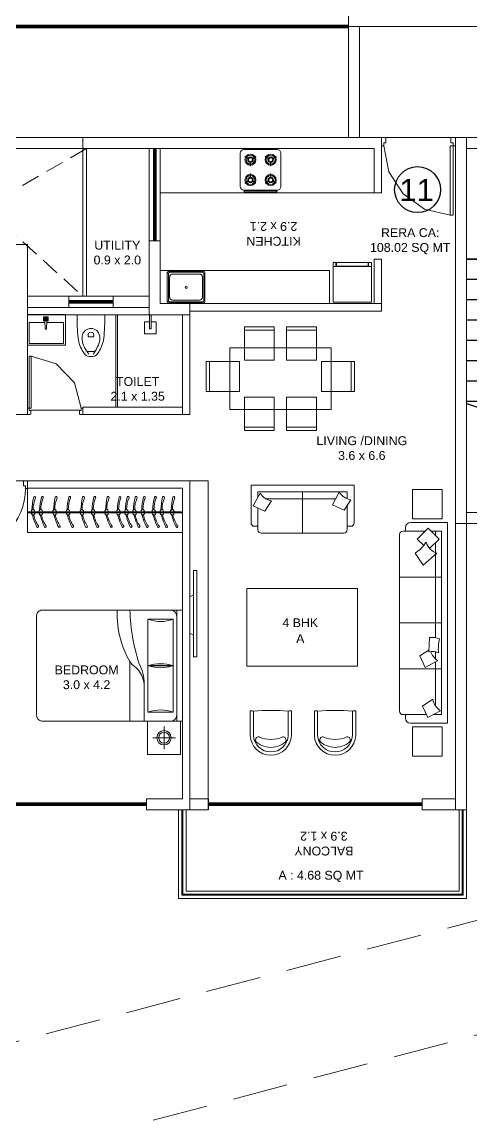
# Model space of a CAD drawing. Header units: inches. Extents: x 27644242 to 29005101, y -955243 to 216979.
# Drawn here: x 28714567 to 28720656, y -839576 to -824741 of the extents above; entities that cross this region are included whole.
import ezdxf

# ---------------------------------------------------------------- set-up
doc = ezdxf.new("R2010")
doc.units = ezdxf.units.IN
doc.header["$MEASUREMENT"] = 0
doc.set_wipeout_variables(frame=1)
for name, pattern in [('01-Xref Col Podium Lvl-1$0$HIDDEN', [0.375, 0.25, -0.125]), ('DASHED2', [0.375, 0.25, -0.125]), ('HIDDEN', [0.375, 0.25, -0.125])]:
    doc.linetypes.add(name, pattern=pattern)
for name, color, linetype, lineweight in [('AHC-A-DUCT', 14, 'HIDDEN', 5), ('DOOR', 4, 'Continuous', 0), ('DOORS', 1, 'Continuous', 9), ('ELEVATION', 40, 'Continuous', 13), ('FURN', 250, 'Continuous', 0), ('RVA Site Boundary', 17, 'Continuous', 15), ('WALL', 7, 'Continuous', 20), ('WINDOW', 162, 'Continuous', 13)]:
    doc.layers.add(name, color=color, linetype=linetype, lineweight=lineweight)
for name, color, linetype in [('KPA Elevation Line 3', 252, 'Continuous'), ('KPA General Plan Line', 1, 'Continuous'), ('KPA Glass', 152, 'Continuous'), ('KPA Stair Line', 253, 'Continuous'), ('KPA Text', 7, 'Continuous'), ('text', 7, 'Continuous')]:
    doc.layers.add(name, color=color, linetype=linetype)
doc.styles.add('AMITS', font='arial.ttf')
doc.styles.get("Standard").update_dxf_attribs({"font": 'swiss.ttf'})

# ---------------------------------------------------------------- blocks, each defined once
blk = doc.blocks.new('A$C69BC79EC')
for p, q in [((980, 3480), (230, 3230)), ((980, 1280), (980, 3480)), ((1730, 3230), (980, 3480)), ((2755, 3480), (2005, 3230)), ((2755, 1280), (2755, 3480)), ((3505, 3230), (2755, 3480))]:
    blk.add_line(p, q)
at = {"layer": 'KPA Elevation Line 3'}
for p, q in [((1730, 1280), (1730, 3480)), ((2005, 3480), (2005, 1280)), ((1730, 3205), (2005, 3205)), ((1730, 1280), (2005, 1280))]:
    blk.add_line(p, q, dxfattribs=at)
at = {"layer": 'KPA General Plan Line'}
blk.add_line((1730, -370), (230, -370), dxfattribs=at)
at = {"layer": 'KPA Glass', "ltscale": 500}
for p, q in [((2855, 4855), (755, 4855)), ((2855, 4780), (755, 4780)), ((2855, 4705), (755, 4705))]:
    blk.add_line(p, q, dxfattribs=at)
at = {"layer": 'KPA Stair Line', "ltscale": 500}
for p, q in [((1730, 3205), (1730, 4705)), ((2005, 3205), (2005, 4705)), ((1730, 1280), (1730, -220)), ((2005, 1280), (2005, -220))]:
    blk.add_line(p, q, dxfattribs=at)
at = {"layer": 'KPA Stair Line'}
for p, q in [((230, 3205), (1730, 3205)), ((2005, 3205), (3505, 3205)), ((230, 2930), (1730, 2930)), ((2005, 2930), (3505, 2930)), ((230, 2655), (1730, 2655)), ((2005, 2655), (3505, 2655)), ((230, 2380), (1730, 2380)), ((2005, 2380), (3505, 2380)), ((230, 2105), (1730, 2105)), ((2005, 2105), (3505, 2105)), ((230, 1830), (1730, 1830)), ((2005, 1830), (3505, 1830)), ((230, 1555), (1730, 1555)), ((2005, 1555), (3505, 1555)), ((230, 1280), (1730, 1280)), ((3505, 1280), (2005, 1280)), ((2005, 1280), (3505, 1280))]:
    blk.add_line(p, q, dxfattribs=at)
at = {"layer": 'WALL', "ltscale": 500}
for p, q in [((755, 4855), (80, 4855)), ((80, -370), (80, 4855)), ((755, 4705), (755, 4855)), ((2855, 4705), (2855, 4855)), ((3655, 4855), (2855, 4855)), ((3655, 4855), (3655, -370)), ((755, 4705), (230, 4705)), ((230, -370), (230, 4705)), ((3505, 4705), (2855, 4705)), ((3505, 4705), (3505, -220)), ((1730, -220), (3505, -220)), ((1730, -220), (1730, -370)), ((80, -370), (230, -370)), ((1730, -370), (3655, -370))]:
    blk.add_line(p, q, dxfattribs=at)
at = {"layer": 'KPA Text', "extrusion": (-0.021168, 5.594e-15, 0.999776)}
for s, p in [('DN', (-1023, 877, -18)), ('UP', (-1035, 2659, -55))]:
    blk.add_text(s, height=150, rotation=90, dxfattribs=at).set_placement(p)
blk = doc.blocks.new('A$C6E20521E-flat-1-flatten-1')
at = {"layer": 'DOORS', "color": 251}
for p, q in [((-63, 103), (-63, 949)), ((-63, 949), (-27, 949)), ((-27, 103), (-27, 949)), ((-900, 0), (-900, 103)), ((-873, 103), (-900, 103)), ((0, 0), (-900, 0)), ((-873, 67), (-873, 103)), ((-846, 67), (-873, 67)), ((-846, 13), (-846, 67)), ((-27, 103), (-63, 103)), ((-54, 13), (-54, 67)), ((-54, 67), (-27, 67)), ((-27, 103), (0, 103)), ((-27, 67), (-27, 103)), ((0, 0), (0, 103)), ((-859, 0), (-900, 0)), ((-40, 0), (0, 0))]:
    blk.add_line(p, q, dxfattribs=at)
at = {"layer": 'DOORS', "color": 251, "extrusion": (0, 0, -1)}
for centre, major_axis, start_param, end_param in [((-27, 103), (-729, -429), 0.531535, 2.059765), ((-859, 13), (-11.7, -6.7), 3.665191, 5.235988), ((-40, 13), (-11.7, -6.7), 5.235988, 6.806784)]:
    blk.add_ellipse(centre, major_axis=major_axis, ratio=1, start_param=start_param, end_param=end_param, dxfattribs=at)
blk = doc.blocks.new('KITCHEN')
at = {"layer": 'FURN'}
for p, q in [((-135610, 231799, 0), (-135610, 232190, 0)), ((-135596, 231813, 0), (-135596, 232176, 0)), ((-135120, 232209, 0), (-135591, 232209, 0)), ((-135134, 232195, 0), (-135577, 232195, 0)), ((-135115, 231813, 0), (-135115, 232176, 0)), ((-135100, 231799, 0), (-135100, 232190, 0)), ((-135578, 231857, 0), (-135578, 232132, 0)), ((-135172, 232171, 0), (-135539, 232171, 0)), ((-135133, 232132, 0), (-135133, 231857, 0)), ((-135120, 231779, 0), (-135591, 231779, 0)), ((-135134, 231794, 0), (-135577, 231794, 0)), ((-135172, 231818, 0), (-135539, 231818, 0))]:
    blk.add_line(p, q, dxfattribs=at)
blk.add_circle((-135356, 231997, 0), 14.6, dxfattribs=at)
for centre, radius, start, end in [((-135591, 232190, 0), 19.4, 89.9999, 179.9999), ((-135577, 232176, 0), 19.4, 89.9999, 179.9999), ((-135134, 232176, 0), 19.4, 359.9999, 89.9999), ((-135120, 232190, 0), 19.4, 359.9999, 89.9999), ((-135539, 232132, 0), 38.9, 89.9999, 179.9999), ((-135172, 232132, 0), 38.9, 359.9999, 89.9999), ((-135591, 231799, 0), 19.4, 180.0001, 270.0001), ((-135577, 231813, 0), 19.4, 180.0001, 270.0001), ((-135539, 231857, 0), 38.9, 179.9999, 269.9999), ((-135172, 231857, 0), 38.9, 269.9999, 359.9999), ((-135134, 231813, 0), 19.4, 270.0001, 0.0001), ((-135120, 231799, 0), 19.4, 270.0001, 0.0001)]:
    blk.add_arc(centre, radius, start, end, dxfattribs=at)
blk = doc.blocks.new('A$C700F438C')
at = {"layer": 'FURN', "color": 8, "extrusion": (-6.65399e-08, 5.27913e-08, 1)}
for p, q in [((0.073, 1.5, 0), (1.83, 1.5, 0)), ((1.98, 1.5, 0), (1.53, 1.5, 0)), ((1.98, 1.5, 0), (1.53, 1.5, 0)), ((1.98, 1.5, 0), (1.53, 1.5, 0)), ((1.904, 1.5, 0), (1.904, 0, 0)), ((0, 0.091, 0), (0, 1.409, 0)), ((1.855, 1.378, 0), (1.512, 1.378, 0)), ((1.512, 1.378, 0), (1.512, 0.747, 0)), ((1.855, 0.747, 0), (1.855, 1.378, 0)), ((1.267, 0.799, 0), (1.267, 0, 0)), ((1.512, 0.122, 0), (1.512, 0.754, 0)), ((1.512, 0.754, 0), (1.855, 0.754, 0)), ((1.512, 0.747, 0), (1.855, 0.747, 0)), ((1.855, 0.754, 0), (1.855, 0.122, 0)), ((1.463, 0.503, 0), (1.463, 0, 0)), ((1.83, 0, 0), (0.074, 0, 0)), ((1.855, 0.122, 0), (1.512, 0.122, 0)), ((1.904, 0, 0), (1.98, 0, 0))]:
    blk.add_line(p, q, dxfattribs=at)
at = {"layer": 'FURN', "linetype": 'Continuous', "lineweight": 0, "extrusion": (-6.65399e-08, 5.27913e-08, 1)}
blk.add_line((1.83, 0, 0), (1.917, 0, 0), dxfattribs=at)
at = {"layer": 'FURN', "color": 8, "extrusion": (6.65399e-08, -5.27913e-08, -1)}
for centre, major_axis, ratio, start_param, end_param in [((0.073, 1.409, 0), (0, -0.0914, 0), 0.803207, 1.570796, 3.141593), ((1.959, 1.454, 0), (0, -1.077, 0), 0.803207, 0.880587, 1.613256), ((3.067, 1.603, 0), (0, -2.243, 0), 0.803207, 1.197175, 1.525138), ((1.83, 1.409, 0), (0, -0.0914, 0), 0.803207, 3.141593, 4.712389), ((1.683, 2.11, 0), (0, -0.762, 0), 0.803207, -0.283794, 0.283794), ((0.669, 0.085, 0), (-0.705, -0.615, 0), 0.604617, 2.952061, 3.536756), ((-0.032, 0.19, 0), (-1.467, -0.494, 0), 0.581007, 3.019706, 3.343381), ((1.684, 0.015, 0), (0, -0.762, 0), 0.803207, 2.857799, 3.425387), ((0.074, 0.091, 0), (0, -0.0914, 0), 0.803207, 0, 1.570796), ((1.83, 0.092, 0), (0, -0.0914, 0), 0.803207, -1.570796, 0)]:
    blk.add_ellipse(centre, major_axis=major_axis, ratio=ratio, start_param=start_param, end_param=end_param, dxfattribs=at)
at = {"layer": 'FURN', "color": 8, "extrusion": (-6.65399e-08, 5.27913e-08, 1)}
for centre, start_param, end_param in [((1.683, 1.485, 0), -0.283794, 0.283794), ((1.684, -0.61, 0), 2.857799, 3.425387)]:
    blk.add_ellipse(centre, major_axis=(0, -0.762, 0), ratio=0.803207, start_param=start_param, end_param=end_param, dxfattribs=at)
blk = doc.blocks.new('BEDROOM')
at = {"layer": 'FURN', "linetype": 'Continuous', "extrusion": (-5.00305e-08, -8.66553e-08, 1)}
for p, q in [((1066, 501, 0), (1066, 193, 0)), ((912, 347, 0), (1220, 347, 0))]:
    blk.add_line(p, q, dxfattribs=at)
at = {"layer": 'FURN', "ltscale": 500}
blk.add_line((1315, 122, 0), (1315, -1378, 0), dxfattribs=at)
at = {"layer": 'FURN', "ltscale": 0.05, "extrusion": (-5.00305e-08, -8.66553e-08, 1), "elevation": 0}
blk.add_lwpolyline([(1291, 122), (841, 122), (841, 572), (1291, 572)], close=True, dxfattribs=at)
at = {"layer": 'FURN', "linetype": 'Continuous', "extrusion": (-5.00305e-08, -8.66553e-08, 1)}
for radius in [97, 72.8]:
    blk.add_circle((1066, 347, 0), radius, dxfattribs=at)
at = {"layer": 'FURN', "extrusion": (-3.01072e-07, 1.30707e-07, 1), "xscale": -1000.000000000015, "yscale": 1000.000000000015, "zscale": 1000.000000000007, "rotation": 180.0236273616612}
blk.add_blockref('A$C700F438C', (-665, 121, 0), dxfattribs=at)
blk = doc.blocks.new('DNDNDNNDDN')
at = {"layer": 'FURN', "extrusion": (9.36485e-09, 6.40542e-09, 1)}
blk.add_line((172, 833, 0), (173, 233, 0), dxfattribs=at)
at = {"layer": 'FURN'}
for p, q in [((2273, 833, 0), (172, 833, 0)), ((2272, 833, 0), (2273, 233, 0)), ((2273, 564, 0), (173, 564, 0)), ((2273, 552, 0), (174, 552, 0)), ((2273, 233, 0), (173, 233, 0))]:
    blk.add_line(p, q, dxfattribs=at)
at = {"layer": 'FURN', "extrusion": (9.36485e-09, 6.40542e-09, 1)}
for points in [[(244, 520, 0.144333), (253, 521, 0.107177), (262, 529, 0.077818), (269, 540, 0.065016), (272, 555, 0.065016), (272, 570, 0.077818), (268, 583, 0.107177), (260, 592, 0.144333), (252, 595, 0.144333), (243, 594, 0.107177), (234, 586, 0.077818), (227, 575, 0.065016), (224, 560, 0.065016), (224, 545, 0.077818), (228, 533, 0.107177), (236, 523, 0.144333)], [(349, 520, 0.144333), (358, 521, 0.107177), (367, 529, 0.077818), (373, 540, 0.065016), (377, 555, 0.065016), (376, 570, 0.077818), (372, 583, 0.107177), (365, 592, 0.144333), (356, 595, 0.144333), (347, 594, 0.107177), (338, 586, 0.077818), (332, 575, 0.065016), (328, 560, 0.065016), (329, 545, 0.077818), (333, 533, 0.107177), (340, 523, 0.144333)], [(537, 520, 0.144333), (546, 522, 0.107177), (555, 529, 0.077818), (561, 540, 0.065016), (565, 555, 0.065016), (564, 570, 0.077818), (560, 583, 0.107177), (553, 592, 0.144333), (544, 596, 0.144333), (535, 594, 0.107177), (526, 586, 0.077818), (520, 575, 0.065016), (516, 560, 0.065016), (517, 545, 0.077818), (521, 533, 0.107177), (528, 523, 0.144333)], [(719, 520, 0.144333), (728, 522, 0.107177), (737, 529, 0.077818), (743, 540, 0.065016), (747, 555, 0.065016), (747, 571, 0.077818), (743, 583, 0.107177), (735, 592, 0.144333), (727, 596, 0.144333), (718, 594, 0.107177), (708, 586, 0.077818), (702, 575, 0.065016), (698, 560, 0.065016), (699, 545, 0.077818), (703, 533, 0.107177), (710, 523, 0.144333)], [(907, 520, 0.144333), (916, 522, 0.107177), (925, 529, 0.077818), (932, 540, 0.065016), (935, 555, 0.065016), (935, 571, 0.077818), (931, 583, 0.107177), (923, 592, 0.144333), (915, 596, 0.144333), (906, 594, 0.107177), (897, 586, 0.077818), (890, 575, 0.065016), (887, 560, 0.065016), (887, 545, 0.077818), (891, 533, 0.107177), (899, 523, 0.144333)], [(1059, 520, 0.144333), (1068, 522, 0.107177), (1078, 529, 0.077818), (1084, 541, 0.065016), (1087, 555, 0.065016), (1087, 571, 0.077818), (1083, 583, 0.107177), (1076, 592, 0.144333), (1067, 596, 0.144333), (1058, 594, 0.107177), (1049, 586, 0.077818), (1042, 575, 0.065016), (1039, 560, 0.065016), (1039, 545, 0.077818), (1043, 533, 0.107177), (1051, 524, 0.144333)], [(1242, 520, 0.144333), (1251, 522, 0.107177), (1260, 529, 0.077818), (1266, 541, 0.065016), (1270, 555, 0.065016), (1269, 571, 0.077818), (1265, 583, 0.107177), (1258, 592, 0.144333), (1249, 596, 0.144333), (1240, 594, 0.107177), (1231, 587, 0.077818), (1225, 575, 0.065016), (1221, 560, 0.065016), (1222, 545, 0.077818), (1226, 533, 0.107177), (1233, 524, 0.144333)], [(1401, 520, 0.144333), (1410, 522, 0.107177), (1419, 530, 0.077818), (1426, 541, 0.065016), (1429, 556, 0.065016), (1429, 571, 0.077818), (1425, 583, 0.107177), (1417, 592, 0.144333), (1409, 596, 0.144333), (1400, 594, 0.107177), (1390, 587, 0.077818), (1384, 575, 0.065016), (1381, 561, 0.065016), (1381, 545, 0.077818), (1385, 533, 0.107177), (1393, 524, 0.144333)], [(1512, 520, 0.144333), (1520, 522, 0.107177), (1530, 530, 0.077818), (1536, 541, 0.065016), (1540, 556, 0.065016), (1539, 571, 0.077818), (1535, 583, 0.107177), (1528, 592, 0.144333), (1519, 596, 0.144333), (1510, 594, 0.107177), (1501, 587, 0.077818), (1495, 575, 0.065016), (1491, 561, 0.065016), (1492, 545, 0.077818), (1496, 533, 0.107177), (1503, 524, 0.144333)], [(1620, 520, 0.144333), (1629, 522, 0.107177), (1639, 530, 0.077818), (1645, 541, 0.065016), (1648, 556, 0.065016), (1648, 571, 0.077818), (1644, 583, 0.107177), (1637, 593, 0.144333), (1628, 596, 0.144333), (1619, 594, 0.107177), (1610, 587, 0.077818), (1603, 576, 0.065016), (1600, 561, 0.065016), (1600, 545, 0.077818), (1604, 533, 0.107177), (1612, 524, 0.144333)], [(1731, 520, 0.144333), (1740, 522, 0.107177), (1749, 530, 0.077818), (1756, 541, 0.065016), (1759, 556, 0.065016), (1759, 571, 0.077818), (1755, 583, 0.107177), (1747, 593, 0.144333), (1739, 596, 0.144333), (1730, 594, 0.107177), (1720, 587, 0.077818), (1714, 576, 0.065016), (1711, 561, 0.065016), (1711, 545, 0.077818), (1715, 533, 0.107177), (1723, 524, 0.144333)], [(1881, 520, 0.144333), (1890, 522, 0.107177), (1899, 530, 0.077818), (1905, 541, 0.065016), (1909, 556, 0.065016), (1909, 571, 0.077818), (1905, 583, 0.107177), (1897, 593, 0.144333), (1889, 596, 0.144333), (1880, 594, 0.107177), (1870, 587, 0.077818), (1864, 576, 0.065016), (1860, 561, 0.065016), (1861, 545, 0.077818), (1865, 533, 0.107177), (1872, 524, 0.144333)], [(1991, 520, 0.144333), (2000, 522, 0.107177), (2010, 530, 0.077818), (2016, 541, 0.065016), (2020, 556, 0.065016), (2019, 571, 0.077818), (2015, 583, 0.107177), (2008, 593, 0.144333), (1999, 596, 0.144333), (1990, 594, 0.107177), (1981, 587, 0.077818), (1975, 576, 0.065016), (1971, 561, 0.065016), (1971, 545, 0.077818), (1975, 533, 0.107177), (1983, 524, 0.144333)], [(2132, 520, 0.144333), (2141, 522, 0.107177), (2151, 530, 0.077818), (2157, 541, 0.065016), (2160, 556, 0.065016), (2160, 571, 0.077818), (2156, 583, 0.107177), (2149, 593, 0.144333), (2140, 596, 0.144333), (2131, 594, 0.107177), (2122, 587, 0.077818), (2115, 576, 0.065016), (2112, 561, 0.065016), (2112, 545, 0.077818), (2116, 533, 0.107177), (2124, 524, 0.144333)]]:
    blk.add_lwpolyline(points, format="xyb", close=True, dxfattribs=at)
for points in [[(234, 525, 0.057952), (257, 354, 1.08017), (282, 363, -0.102886), (250, 520, -0.821198)], [(338, 525, 0.057952), (362, 354, 1.08017), (386, 363, -0.102886), (354, 520, -0.821198)], [(526, 525, 0.057952), (550, 354, 1.08017), (574, 363, -0.102886), (542, 520, -0.821198)], [(709, 525, 0.057952), (732, 354, 1.08017), (757, 363, -0.102886), (725, 520, -0.821198)], [(897, 525, 0.057952), (920, 355, 1.08017), (945, 363, -0.102886), (913, 521, -0.821198)], [(1049, 525, 0.057952), (1072, 355, 1.08017), (1097, 363, -0.102886), (1065, 521, -0.821198)], [(1231, 525, 0.057952), (1254, 355, 1.08017), (1279, 363, -0.102886), (1247, 521, -0.821198)], [(1391, 525, 0.057952), (1414, 355, 1.08017), (1439, 363, -0.102886), (1407, 521, -0.821198)], [(1501, 525, 0.057952), (1524, 355, 1.08017), (1549, 363, -0.102886), (1517, 521, -0.821198)], [(1610, 525, 0.057952), (1633, 355, 1.08017), (1658, 363, -0.102886), (1626, 521, -0.821198)], [(1721, 526, 0.057952), (1744, 355, 1.08017), (1769, 363, -0.102886), (1737, 521, -0.821198)], [(1871, 525, 0.057952), (1894, 355, 1.08017), (1919, 363, -0.102886), (1887, 521, -0.821198)], [(1981, 526, 0.057952), (2004, 355, 1.08017), (2029, 363, -0.102886), (1997, 521, -0.821198)], [(2122, 525, 0.057952), (2145, 355, 1.08017), (2170, 363, -0.102886), (2138, 521, -0.821198)]]:
    blk.add_lwpolyline(points, format="xyb", dxfattribs=at)
for centre, radius, start, end in [((967, 426, 0), 745, 153.8497, 167.1166), ((310, 749, 0), 13.2, 325.0212, 153.8495), ((1072, 426, 0), 745, 153.8497, 167.1166), ((415, 749, 0), 13.2, 325.0212, 153.8495), ((1260, 426, 0), 745, 153.8497, 167.1166), ((603, 749, 0), 13.2, 325.0212, 153.8495), ((1442, 426, 0), 745, 153.8497, 167.1166), ((785, 749, 0), 13.2, 325.0212, 153.8495), ((1630, 427, 0), 745, 153.8497, 167.1166), ((973, 749, 0), 13.2, 325.0212, 153.8495), ((1783, 427, 0), 745, 153.8497, 167.1166), ((1125, 749, 0), 13.2, 325.0212, 153.8495), ((1965, 427, 0), 745, 153.8497, 167.1166), ((1642, 516, 0), 395, 145.0214, 168.5184), ((1308, 749, 0), 13.2, 325.0212, 153.8495), ((2124, 427, 0), 745, 153.8497, 167.1166), ((1801, 516, 0), 395, 145.0214, 168.5184), ((1467, 749, 0), 13.2, 325.0212, 153.8495), ((2235, 427, 0), 745, 153.8497, 167.1166), ((1912, 516, 0), 395, 145.0214, 168.5184), ((1578, 749, 0), 13.2, 325.0212, 153.8495), ((2344, 427, 0), 745, 153.8497, 167.1166), ((2020, 516, 0), 395, 145.0214, 168.5184), ((1686, 750, 0), 13.2, 325.0212, 153.8495), ((2454, 427, 0), 745, 153.8497, 167.1166), ((2131, 516, 0), 395, 145.0214, 168.5184), ((1797, 750, 0), 13.2, 325.0212, 153.8495), ((2604, 427, 0), 745, 153.8497, 167.1166), ((2281, 516, 0), 395, 145.0214, 168.5184), ((1947, 750, 0), 13.2, 325.0212, 153.8495), ((2715, 427, 0), 745, 153.8497, 167.1166), ((2392, 516, 0), 395, 145.0214, 168.5184), ((2057, 750, 0), 13.2, 325.0212, 153.8495), ((2856, 427, 0), 745, 153.8497, 167.1166), ((2532, 516, 0), 395, 145.0214, 168.5184), ((2198, 750, 0), 13.2, 325.0212, 153.8495), ((644, 515, 0), 395, 145.0214, 168.5184), ((749, 515, 0), 395, 145.0214, 168.5184), ((937, 515, 0), 395, 145.0214, 168.5184), ((1119, 515, 0), 395, 145.0214, 168.5184), ((1307, 515, 0), 395, 145.0214, 168.5184), ((1460, 516, 0), 395, 145.0214, 168.5184)]:
    blk.add_arc(centre, radius, start, end, dxfattribs=at)
blk = doc.blocks.new('TVVVV')
at = {"layer": 'FURN', "ltscale": 1000, "elevation": 0}
blk.add_lwpolyline([(-130, 740), (-82, 740), (-82, -429), (-130, -429)], close=True, dxfattribs=at)
for points in [[(-130, 447), (-179, 422)], [(-130, -96), (-179, -71)]]:
    blk.add_lwpolyline(points, dxfattribs=at)
blk = doc.blocks.new('A$C6E20521E-flatten-1')
at = {"layer": 'DOORS', "color": 251}
for p, q in [((30, 115), (30, 1054)), ((70, 1054), (30, 1054)), ((70, 115), (70, 1054)), ((30, 115), (0, 115)), ((0, 0), (0, 115)), ((0, 0), (1000, 0)), ((30, 75), (30, 115)), ((30, 115), (70, 115)), ((60, 75), (30, 75)), ((60, 15), (60, 75)), ((940, 15), (940, 75)), ((940, 75), (970, 75)), ((970, 75), (970, 115)), ((970, 115), (1000, 115)), ((1000, 0), (1000, 115)), ((45, 0), (0, 0)), ((955, 0), (1000, 0))]:
    blk.add_line(p, q, dxfattribs=at)
for points in [[(970, 115), (902, 465), (709, 765), (417, 972), (70, 1054)], [(45, 0), (52, 2), (58, 7), (60, 15)], [(940, 15), (944, 4), (955, 0)]]:
    blk.add_lwpolyline(points, dxfattribs=at)
blk = doc.blocks.new('FRDG')
at = {"layer": 'FURN', "color": 8, "lineweight": 0, "extrusion": (3.3432e-08, -6.87431e-09, 1), "elevation": 0}
for points in [[(9345.998, -728.492), (9346.508, -728.492), (9346.508, -727.946), (9345.998, -727.946)], [(9346.508, -727.946), (9346.566, -727.946), (9346.566, -727.986), (9346.508, -727.986)], [(9346.514, -727.992), (9346.566, -727.992), (9346.566, -728.444), (9346.514, -728.444)], [(9346.508, -728.452), (9346.566, -728.452), (9346.566, -728.492), (9346.508, -728.492)]]:
    blk.add_lwpolyline(points, close=True, dxfattribs=at)
blk = doc.blocks.new('hob')
at = {"layer": 'FURN', "extrusion": (2e-16, 7.34249e-08, 1)}
for p, q in [((-747640, 890447), (-747613, 890399)), ((-747636, 890449), (-747608, 890402)), ((-747280, 890449), (-747308, 890402)), ((-747276, 890447), (-747303, 890399)), ((-747640, 890302), (-747613, 890350)), ((-747636, 890300), (-747608, 890347)), ((-747510, 890377), (-747566, 890377)), ((-747510, 890372), (-747566, 890372)), ((-747405, 890377), (-747350, 890377)), ((-747405, 890372), (-747350, 890372)), ((-747280, 890300), (-747308, 890347)), ((-747276, 890302), (-747303, 890350)), ((-747640, 890172), (-747613, 890124)), ((-747636, 890174), (-747608, 890127)), ((-747280, 890174), (-747308, 890127)), ((-747276, 890172), (-747303, 890124)), ((-747640, 890027), (-747613, 890075)), ((-747636, 890025), (-747608, 890072)), ((-747510, 890102), (-747566, 890102)), ((-747510, 890097), (-747566, 890097)), ((-747405, 890102), (-747350, 890102)), ((-747405, 890097), (-747350, 890097)), ((-747280, 890025), (-747308, 890072)), ((-747276, 890027), (-747303, 890075))]:
    blk.add_line(p, q, dxfattribs=at)
at = {"layer": 'FURN', "extrusion": (2e-16, 7.34249e-08, 1), "elevation": 0}
for points in [[(-747233, 889962), (-747683, 889962, -0.414214), (-747733, 890012), (-747733, 890462, -0.414214), (-747683, 890512), (-747233, 890512, -0.414214), (-747183, 890462), (-747183, 890012, -0.414214)], [(-747173, 890462, -0.414214), (-747158, 890447), (-747158, 890027, -0.414214), (-747173, 890012), (-747173, 890027)]]:
    blk.add_lwpolyline(points, format="xyb", close=True, dxfattribs=at)
at = {"layer": 'FURN', "extrusion": (2e-16, 7.34249e-08, 1), "const_width": 20, "elevation": 0}
for points in [[(-747625, 890375, 1), (-747565, 890375, 1)], [(-747290, 890375, 1), (-747350, 890375, 1)], [(-747625, 890100, -1), (-747565, 890100, -1)], [(-747290, 890100, 1), (-747350, 890100, 1)]]:
    blk.add_lwpolyline(points, format="xyb", close=True, dxfattribs=at)
at = {"layer": 'FURN', "extrusion": (2e-16, 7.34249e-08, 1)}
for centre, radius in [((-747595, 890375, 0), 75), ((-747595, 890375, 0), 60), ((-747595, 890375, 0), 37.5), ((-747320, 890375, 0), 75), ((-747320, 890375, 0), 60), ((-747320, 890375, 0), 37.5), ((-747595, 890100, 0), 75), ((-747595, 890100, 0), 60), ((-747595, 890100, 0), 37.5), ((-747320, 890100, 0), 75), ((-747320, 890100, 0), 60), ((-747320, 890100, 0), 37.5)]:
    blk.add_circle(centre, radius, dxfattribs=at)
for centre, start, end in [((-747595, 890375, 0), 118.3146, 121.6854), ((-747320, 890375, 0), 58.3146, 61.6854), ((-747320, 890375, 0), 58.3146, 61.6854), ((-747595, 890375, 0), 238.3146, 241.6854), ((-747595, 890375, 0), 358.3146, 1.6854), ((-747320, 890375, 0), 178.3146, 181.6854), ((-747320, 890375, 0), 298.3146, 301.6854), ((-747595, 890100, 0), 118.3146, 121.6854), ((-747320, 890100, 0), 58.3146, 61.6854), ((-747320, 890100, 0), 58.3146, 61.6854), ((-747595, 890100, 0), 238.3146, 241.6854), ((-747595, 890100, 0), 358.3146, 1.6854), ((-747320, 890100, 0), 178.3146, 181.6854), ((-747320, 890100, 0), 298.3146, 301.6854)]:
    blk.add_arc(centre, 85, start, end, dxfattribs=at)
blk = doc.blocks.new('DINING TBALE')
at = {"layer": 'FURN'}
for p, q in [((552, 1665, 0), (552, 1710, 0)), ((552, 1710, 0), (957, 1710, 0)), ((552, 1665, 0), (552, 1710, 0)), ((957, 1665, 0), (552, 1665, 0)), ((552, 1665, 0), (552, 1260, 0)), ((957, 1665, 0), (552, 1665, 0)), ((957, 1710, 0), (957, 1665, 0)), ((957, 1260, 0), (957, 1665, 0)), ((1123, 1710, 0), (1123, 1665, 0)), ((1528, 1710, 0), (1123, 1710, 0)), ((1123, 1260, 0), (1123, 1665, 0)), ((1123, 1665, 0), (1528, 1665, 0)), ((1123, 1665, 0), (1528, 1665, 0)), ((1528, 1665, 0), (1528, 1710, 0)), ((1528, 1665, 0), (1528, 1710, 0)), ((1528, 1665, 0), (1528, 1260, 0)), ((1726, 1426, 0), (354, 1426, 0)), ((354, 1426, 0), (354, 594, 0)), ((1726, 1426, 0), (1726, 594, 0)), ((552, 1260, 0), (957, 1260, 0)), ((1528, 1260, 0), (1123, 1260, 0)), ((35, 1184, 0), (80, 1184, 0)), ((35, 779, 0), (35, 1184, 0)), ((485, 1184, 0), (80, 1184, 0)), ((80, 1184, 0), (80, 779, 0)), ((80, 1184, 0), (80, 779, 0)), ((485, 779, 0), (485, 1184, 0)), ((1595, 1184, 0), (2000, 1184, 0)), ((1595, 779, 0), (1595, 1184, 0)), ((2045, 1184, 0), (2000, 1184, 0)), ((2000, 1184, 0), (2000, 779, 0)), ((2000, 1184, 0), (2000, 779, 0)), ((2045, 779, 0), (2045, 1184, 0)), ((80, 779, 0), (35, 779, 0)), ((80, 779, 0), (35, 779, 0)), ((80, 779, 0), (485, 779, 0)), ((552, 761, 0), (957, 761, 0)), ((552, 761, 0), (552, 356, 0)), ((957, 761, 0), (957, 356, 0)), ((1123, 761, 0), (1123, 356, 0)), ((1528, 761, 0), (1123, 761, 0)), ((1528, 761, 0), (1528, 356, 0)), ((2000, 779, 0), (1595, 779, 0)), ((2000, 779, 0), (2045, 779, 0)), ((2000, 779, 0), (2045, 779, 0)), ((354, 594, 0), (1726, 594, 0)), ((552, 356, 0), (552, 311, 0)), ((552, 356, 0), (552, 311, 0)), ((957, 356, 0), (552, 356, 0)), ((957, 356, 0), (552, 356, 0)), ((552, 311, 0), (957, 311, 0)), ((957, 311, 0), (957, 356, 0)), ((1123, 311, 0), (1123, 356, 0)), ((1123, 356, 0), (1528, 356, 0)), ((1123, 356, 0), (1528, 356, 0)), ((1528, 311, 0), (1123, 311, 0)), ((1528, 356, 0), (1528, 311, 0)), ((1528, 356, 0), (1528, 311, 0))]:
    blk.add_line(p, q, dxfattribs=at)
blk = doc.blocks.new('sofa-12')
at = {"color": 0, "linetype": 'ByBlock'}
for p, q in [((0.125, 0.612), (0.125, 0.65)), ((0.175, 0.7), (2.742, 0.7)), ((0.792, 0.7), (0.792, 0.087)), ((1.458, 0.7), (1.458, 0.087)), ((2.125, 0.7), (2.125, 0.087)), ((2.792, 0.65), (2.792, 0.612)), ((0, 0), (0, 0.537)), ((0.075, 0.612), (0.125, 0.612)), ((0.125, 0.612), (0.125, 0.327)), ((2.792, 0.612), (2.842, 0.612)), ((2.792, 0.306), (2.792, 0.612)), ((2.917, 0.537), (2.917, 0)), ((0.241, 0.442), (0.081, 0.283)), ((0.335, 0.347), (0.241, 0.442)), ((0.618, 0.356), (0.447, 0.473)), ((0.447, 0.154), (0.618, 0.356)), ((1.849, 0.268), (1.937, 0.402)), ((1.937, 0.402), (2.105, 0.325)), ((2.105, 0.325), (2.006, 0.141)), ((2.568, 0.214), (2.667, 0.364)), ((2.667, 0.364), (2.834, 0.286)), ((0.081, 0.283), (0.241, 0.124)), ((0.125, 0.24), (0.125, 0.087)), ((0.19, 0.175), (0.125, 0.175)), ((0.241, 0.124), (0.378, 0.261)), ((1.674, 0.175), (0.291, 0.175)), ((1.671, 0.261), (1.882, 0.27)), ((1.98, 0.175), (1.877, 0.175)), ((2.665, 0.175), (2.024, 0.175)), ((2.834, 0.286), (2.736, 0.102)), ((2.792, 0.175), (2.775, 0.175)), ((2.792, 0.087), (2.792, 0.206)), ((2.917, 0), (0, 0)), ((0.125, 0.087), (2.792, 0.087))]:
    blk.add_line(p, q, dxfattribs=at)
for centre, radius, start, end in [((0.175, 0.65), 0.05, 90, 180), ((2.742, 0.65), 0.05, 0, 90), ((0.075, 0.537), 0.075, 90, 180), ((2.842, 0.537), 0.075, 0, 90), ((0.025, 0.736), 0.497, 301.9301, 328.0699), ((0.211, 0.077), 0.248, 18.0785, 71.9215), ((2.044, 0.231), 0.374, 175.4155, 198.0697), ((2.038, 0.215), 0.166, 160.8325, 209.9235), ((1.796, 0.008), 0.249, 32.3301, 71.5057), ((2.526, -0.031), 0.249, 32.3301, 80.157), ((1.845, -0.512), 0.646, 85.599, 104.0402)]:
    blk.add_arc(centre, radius, start, end, dxfattribs=at)
blk = doc.blocks.new('sofa-14')
at = {"color": 0, "linetype": 'ByBlock'}
for p, q in [((0.1, 0.65), (0.1, 0.292)), ((1.35, 0.7), (0.15, 0.7)), ((0.75, 0.1), (0.75, 0.7)), ((1.4, 0.332), (1.4, 0.65)), ((0, 0.55), (0, 0)), ((0.1, 0.6), (0.05, 0.6)), ((1.45, 0.6), (1.4, 0.6)), ((1.5, 0), (1.5, 0.55)), ((0.049, 0.214), (0.147, 0.364)), ((0.147, 0.364), (0.315, 0.286)), ((1.201, 0.228), (1.3, 0.378)), ((1.3, 0.378), (1.468, 0.301)), ((0.1, 0.199), (0.1, 0.1)), ((0.315, 0.286), (0.216, 0.102)), ((0.268, 0.2), (1.28, 0.2)), ((1.468, 0.301), (1.369, 0.116)), ((1.4, 0.1), (1.4, 0.174)), ((0, 0), (1.5, 0)), ((0.1, 0.1), (1.4, 0.1))]:
    blk.add_line(p, q, dxfattribs=at)
for centre, radius, start, end in [((0.15, 0.65), 0.05, 90, 180), ((1.35, 0.65), 0.05, 360, 90), ((0.05, 0.55), 0.05, 90, 180), ((1.45, 0.55), 0.05, 0, 90), ((0.006, -0.031), 0.249, 32.3301, 80.157), ((1.159, -0.017), 0.249, 32.3301, 80.157)]:
    blk.add_arc(centre, radius, start, end, dxfattribs=at)
blk = doc.blocks.new('cha-1')
at = {"color": 0, "linetype": 'ByBlock'}
for points in [[(375, 10), (375, 453, 0.950858), (-375, 453), (-375, 10)], [(315, 11), (315, 452, 0.946504), (-315, 452), (-315, 11)]]:
    blk.add_lwpolyline(points, format="xyb", dxfattribs=at)
for centre, radius, start, end in [((0, 263), 405, 42.4573, 137.5427), ((-217, 533), 58.2, 126.2045, 258.1486), ((-224, 501), 25, 258.1486, 294.8492), ((0, 17), 508, 65.1508, 114.8492), ((224, 501), 25, 245.1508, 281.8514), ((217, 533), 58.2, 281.8514, 53.7955), ((-347, 125), 118, 256.2867, 285.6904), ((0, 4466), 4466, 265.9551, 274.0449), ((347, 125), 118, 254.3096, 283.7133)]:
    blk.add_arc(centre, radius, start, end, dxfattribs=at)
blk = doc.blocks.new('A$C3C731254-flat-1')
at = {"layer": 'FURN'}
for p, q in [((-77430, -2820), (-77431, -2802)), ((-77430, -2802), (-77318, -2797)), ((-77430, -2820), (-77318, -2825))]:
    blk.add_line(p, q, dxfattribs=at)
for points in [[(-77233, -3061), (-77648, -3061), (-77648, -2547), (-77233, -2547)], [(-77263, -2843), (-77263, -2778), (-77318, -2778), (-77318, -2843)], [(-77275, -2831), (-77275, -2791), (-77306, -2791), (-77306, -2831)], [(-77287, -2819), (-77287, -2803), (-77293, -2803), (-77293, -2819)]]:
    blk.add_lwpolyline(points, close=True, dxfattribs=at)
blk.add_lwpolyline([(-77339, -2824), (-77339, -3036), (-77623, -3036), (-77623, -2572), (-77339, -2572), (-77339, -2798)], dxfattribs=at)
blk = doc.blocks.new('A$C3D5F2F58')
at = {"color": 0, "linetype": 'ByBlock'}
blk.add_wipeout([(188, 0), (-188, 0), (-185, -125), (-183, -194), (-179, -263), (-176, -302), (-170, -349), (-151, -415), (-144, -433), (-131, -459), (-112, -495), (-106, -504), (-86, -530), (-72, -545), (-64, -553), (-56, -558), (-41, -562), (-23, -564), (3, -565), (30, -563), (47, -561), (56, -558), (74, -543), (101, -511), (135, -451), (158, -392), (171, -340), (179, -260), (185, -136), (187, -46)], dxfattribs=at)
for p, q in [((-188, 0), (188, 0)), ((0, -63), (0, -63)), ((-38, -282), (-36, -255)), ((36, -255), (38, -282)), ((-24, -298), (24, -298)), ((-43, -497), (43, -497))]:
    blk.add_line(p, q, dxfattribs=at)
at = {"color": 0, "linetype": 'ByBlock', "extrusion": (0, 0, -1)}
for centre, major_axis, ratio, start_param, end_param in [((3903, 5), (4088, 164), 0.940247, 3.100232, 3.182953), ((-3903, 5), (-4088, 164), 0.940247, 3.100232, 3.182953), ((87, -319), (147, 147), 1, 3.705861, 4.079165), ((0, -305), (84.4, 84.4), 1, 4.07333, 6.922251), ((-24, -284), (10, 10), 1, 2.356198, 4.018929), ((-27, -256), (6.03, 6.03), 1, 4.01894, 4.852375), ((0, -292), (-38.2, 38.2), 1, 0.139988, 1.430816), ((24, -284), (-10, 10), 1, 2.264265, 3.926995), ((27, -256), (6.03, 6.03), 1, -0.139979, 0.693472), ((-87, -319), (-147, 147), 1, 2.204028, 2.577331), ((276, -258), (321, 321), 1, 3.353441, 3.79389), ((326, -246), (-323, 323), 1, 4.816657, 5.23508), ((-326, -246), (-323, 323), 1, 2.618909, 3.037332), ((-276, -258), (-321, 321), 1, 2.489302, 2.929752), ((119, -350), (193, 193), 1, 3.092098, 3.328462), ((-41, -527), (24.1, 24.1), 1, 2.528301, 3.092099), ((-43, -474), (16.1, 16.1), 1, 2.356198, 3.387836), ((0, -292), (-193, 193), 1, 3.75489, 4.099099), ((43, -474), (16.1, 16.1), 1, 1.324559, 2.356198), ((41, -527), (24.1, 24.1), 1, 1.620298, 2.184095), ((-119, -350), (193, 193), 1, 1.383935, 1.620298)]:
    blk.add_ellipse(centre, major_axis=major_axis, ratio=ratio, start_param=start_param, end_param=end_param, dxfattribs=at)
blk = doc.blocks.new('A$C3E645E75')
at = {"extrusion": (0, 0, -1), "zscale": -0.9999999999999998, "rotation": 179.9999999999989}
blk.add_blockref('A$C3D5F2F58', (0, 0), dxfattribs=at)
blk = doc.blocks.new('A$C3A956F37-flat-1')
at = {"layer": 'FURN'}
blk.add_line((-168, 90), (0, 90), dxfattribs=at)
for points in [[(-97, 67), (-97, 0), (-259, 0), (-259, 161), (-97, 161), (-97, 90)], [(0, 67), (-191, 67), (-191, 90), (-168, 90)]]:
    blk.add_lwpolyline(points, dxfattribs=at)
blk = doc.blocks.new('A$C65A37FE3-flatten-3')
at = {"layer": 'DOOR', "color": 252, "true_color": 0x939598}
for p, q in [((0, -34), (0, 0)), ((0, 0), (86, 0)), ((11, -45), (56, -45)), ((56, -45), (56, -23)), ((56, -23), (86, -23)), ((86, -23), (86, 0)), ((86, -23), (86, -53)), ((86, -23), (791, -23)), ((86, -53), (791, -53)), ((791, -53), (791, -23)), ((0, -716), (0, -750)), ((11, -705), (56, -705)), ((56, -705), (56, -728)), ((56, -728), (86, -728)), ((86, -728), (86, -750)), ((0, -750), (86, -750))]:
    blk.add_line(p, q, dxfattribs=at)
for points in [[(0, -34), (3, -42), (11, -45)], [(86, -728), (430, -638), (687, -392), (791, -53)], [(11, -705), (6, -707), (2, -711), (0, -716)]]:
    blk.add_lwpolyline(points, dxfattribs=at)
blk = doc.blocks.new('FDEFREFR')
at = {"ltscale": 500}
for p, q in [((28739184, 410), (28739334, 410)), ((28738285, -1940), (28738285, -1840))]:
    blk.add_line(p, q, dxfattribs=at)
at = {"layer": 'AHC-A-DUCT', "linetype": 'DASHED2', "ltscale": 1000}
for p, q in [((28736084, 1660), (28738284, -340)), ((28738334, 1660), (28736084, 360))]:
    blk.add_line(p, q, dxfattribs=at)
at = {"layer": 'ELEVATION', "ltscale": 500}
blk.add_lwpolyline([(28739184, -340), (28738284, -340), (28738284, 1660), (28739184, 1660)], close=True, dxfattribs=at)
for points in [[(28738334, -340), (28738334, 1660), (28739134, 1660), (28739184, 1660)], [(28739584, -7290), (28739584, -8490), (28743484, -8490), (28743484, -7290)], [(28739684, -7290), (28739684, -8390), (28743384, -8390), (28743384, -7290)]]:
    blk.add_lwpolyline(points, dxfattribs=at)
at = {"layer": 'ELEVATION', "color": 4, "ltscale": 500}
for points in [[(28739628, -7290), (28739628, -8446), (28743440, -8446), (28743440, -7290)], [(28739640, -7290), (28739640, -8434), (28743428, -8434), (28743428, -7290)]]:
    blk.add_lwpolyline(points, dxfattribs=at)
at = {"layer": 'FURN', "ltscale": 500}
for p, q in [((28739334, 1060), (28742234, 1060)), ((28739334, 10), (28741630, 10)), ((28741630, 10), (28741630, -440)), ((28738734, -590), (28738734, -1840)), ((28738754, -590), (28738754, -1840)), ((28738240, -1883), (28737579, -1883))]:
    blk.add_line(p, q, dxfattribs=at)
blk.add_lwpolyline([(28739734, -7140), (28739984, -7140), (28739984, -2840), (28739734, -2840)], close=True, dxfattribs=at)
at = {"layer": 'FURN', "ltscale": 500, "elevation": 0}
for points in [[(28743154, -2954), (28743154, -3354), (28742754, -3354), (28742754, -2954)], [(28743154, -6566), (28743154, -6166), (28742754, -6166), (28742754, -6566)]]:
    blk.add_lwpolyline(points, close=True, dxfattribs=at)
at = {"layer": 'FURN', "ltscale": 1000}
blk.add_lwpolyline([(28740510, -4297), (28740510, -5347), (28742010, -5347), (28742010, -4297)], close=True, dxfattribs=at)
at = {"layer": 'KPA Stair Line', "ltscale": 500}
blk.add_line((28739984, -7140), (28739984, -7290), dxfattribs=at)
at = {"layer": 'WALL', "ltscale": 500}
for p, q in [((28739334, 1810), (28739184, 1810)), ((28742334, 1810), (28742334, 1660)), ((28742334, 1810), (28742334, 1060)), ((28743334, 1810), (28743484, 1810)), ((28742234, 1660), (28742234, 1060)), ((28742234, 1060), (28742334, 1060)), ((28735934, 360), (28737534, 360)), ((28737534, 360), (28737534, -1940)), ((28739184, 410), (28739184, -590)), ((28739184, 410), (28739334, 410)), ((28739334, 410), (28739334, -440)), ((28742234, 160), (28742234, -440)), ((28742234, 160), (28742334, 160)), ((28742334, 160), (28742334, -440)), ((28739184, -340), (28737534, -340)), ((28738095, -490), (28738095, -340)), ((28738695, -490), (28738695, -340)), ((28739734, -440), (28739334, -440)), ((28742334, -440), (28739734, -440)), ((28739184, -490), (28737534, -490)), ((28739734, -590), (28739184, -590)), ((28739634, -1940), (28739634, -590)), ((28738285, -1840), (28739634, -1840)), ((28737534, -1940), (28735934, -1940)), ((28738285, -1940), (28739584, -1940)), ((28739734, -1940), (28739584, -1940)), ((28742884, -7140), (28742884, -7290))]:
    blk.add_line(p, q, dxfattribs=at)
at = {"layer": 'WALL'}
for p, q in [((28743334, -7290), (28743334, 1810)), ((28743484, 1810), (28743484, -7290)), ((28739734, -1940), (28739734, -440)), ((28739634, -2939), (28739634, -7140)), ((28739734, -7290), (28739734, -2839)), ((28739147, -7140), (28739634, -7140)), ((28739147, -7140), (28739147, -7290)), ((28739984, -7140), (28739734, -7140)), ((28743334, -7140), (28742884, -7140)), ((28739147, -7290), (28739734, -7290)), ((28739984, -7290), (28739734, -7290)), ((28743484, -7290), (28742884, -7290))]:
    blk.add_line(p, q, dxfattribs=at)
at = {"layer": 'WALL', "ltscale": 500}
blk.add_lwpolyline([(28736084, 1810), (28738284, 1810), (28738284, 1660), (28736084, 1660)], close=True, dxfattribs=at)
for points in [[(28742234, 1660), (28738284, 1660), (28738284, 1810), (28742334, 1810)], [(28742334, -440), (28742334, -540)], [(28742334, -540), (28739734, -540)]]:
    blk.add_lwpolyline(points, dxfattribs=at)
at = {"layer": 'WALL', "ltscale": 500, "elevation": 0}
blk.add_lwpolyline([(28739634, -2939), (28737534, -2939), (28737534, -2839), (28739734, -2839)], dxfattribs=at)
at = {"layer": 'WINDOW', "ltscale": 500}
for p, q in [((28739184, 410), (28739184, 1660)), ((28739334, 410), (28739334, 1660)), ((28738695, -340), (28738095, -340)), ((28738095, -490), (28738695, -490))]:
    blk.add_line(p, q, dxfattribs=at)
at = {"layer": 'WINDOW', "ltscale": 500, "const_width": 50}
for points in [[(28739259, 1660), (28739259, 410)], [(28738695, -415), (28738095, -415)], [(28739147, -7215), (28737121, -7215)], [(28742884, -7215), (28739984, -7215)]]:
    blk.add_lwpolyline(points, dxfattribs=at)
at = {"xscale": -1, "rotation": 270}
for name, p in [('A$C3C731254-flat-1', (28740595, 76644)), ('A$C3A956F37-flat-1', (28739120, -590))]:
    blk.add_blockref(name, p, dxfattribs=at)
at = {"layer": 'DOOR', "ltscale": 500, "rotation": 180}
blk.add_blockref('A$C6E20521E-flat-1-flatten-1', (28736634, -2839, 0), dxfattribs=at)
at = {"layer": 'FURN'}
for name, p, rotation in [('hob', (27850457, -746087, 0), 270.0000000000088), ('KITCHEN', (28604329, 231778, 0), 180)]:
    blk.add_blockref(name, p, dxfattribs=dict(at, rotation=rotation))
at = {"layer": 'FURN', "extrusion": (-6.40542e-09, -9.36485e-09, 1), "xscale": -950.0000000000178, "yscale": 950.0000000000115, "zscale": 950.0000000000107, "rotation": 269.9749165264673}
blk.add_blockref('FRDG', (29429857, -8879422, 0), dxfattribs=at)
at = {"layer": 'FURN', "extrusion": (0, 0, -1), "xscale": -1, "zscale": -1, "rotation": 180.0002197302559}
blk.add_blockref('A$C3E645E75', (-28738395, -590), dxfattribs=at)
at = {"layer": 'FURN', "ltscale": 1000, "rotation": 180}
blk.add_blockref('DINING TBALE', (28742003, -445, 0), dxfattribs=at)
at = {"layer": 'FURN', "ltscale": 1000, "xscale": -1, "rotation": 180}
for name, p in [('DNDNDNNDDN', (28737362, -2706, 0)), ('TVVVV', (28739913, -4479, 0))]:
    blk.add_blockref(name, p, dxfattribs=at)
at = {"layer": 'FURN', "ltscale": 1000}
for name, p, xscale, yscale, zscale, rotation in [('sofa-14', (28741962, -2895), 931.2742623500526, 931.2742623500526, 931.2742623500526, 180), ('sofa-12', (28743228, -3402), -931.2742623500526, 931.2742623500526, 931.2742623500526, 89.99999999999973), ('cha-1', (28740833, -5945), -0.7494972036074088, 0.7494972036074088, 0.7494972036074088, 180), ('cha-1', (28741704, -5945), -0.7494972036074088, 0.7494972036074088, 0.7494972036074088, 180)]:
    blk.add_blockref(name, p, dxfattribs=dict(at, xscale=xscale, yscale=yscale, zscale=zscale, rotation=rotation))
at = {"layer": 'FURN', "ltscale": 500, "xscale": -1, "rotation": 180}
blk.add_blockref('BEDROOM', (28738320, -5968, 0), dxfattribs=at)
at = {"layer": 'WALL', "ltscale": 500, "rotation": 180}
blk.add_blockref('A$C6E20521E-flatten-1', (28743334, 1810), dxfattribs=at)
at = {"layer": 'text', "ltscale": 100, "char_height": 120, "width": 1715.23, "attachment_point": 3, "rotation": 180, "style": 'AMITS'}
for s, insert in [('\\pxqc;KITCHEN\\P2.9 x 2.1', (28740013, 344)), ('\\pxqc;BALCONY\\P3.9 x 1.2', (28740695, -7908))]:
    blk.add_mtext(s, dxfattribs=dict(at, insert=insert))
at = {"layer": 'text', "ltscale": 100, "char_height": 120, "width": 1715.23, "attachment_point": 3, "style": 'AMITS'}
for s, insert in [('\\pxqc;RERA CA: \\P108.02 SQ MT', (28743580, 581)), ('\\pxqc;UTILITY\\P0.9 x 2.0', (28739610, 411)), ('\\pxqc;TOILET\\P2.1 x 1.35', (28739886, -1433)), ('\\pxqc;LIVING /DINING\\P3.6 x 6.6', (28742924, -2235)), ('\\pxqc;BEDROOM\\P3.0 x 4.2', (28739194, -5337)), ('\\pxqc;A : 4.68 SQ MT', (28742371, -8116))]:
    blk.add_mtext(s, dxfattribs=dict(at, insert=insert))
at = {"layer": 'text', "color": 1, "ltscale": 100, "char_height": 120, "width": 1715.23, "attachment_point": 3, "style": 'AMITS'}
for s, insert in [('\\pxqc;4 BHK', (28742090, -4698)), ('\\pxqc;A', (28742090, -4914))]:
    blk.add_mtext(s, dxfattribs=dict(at, insert=insert))
at = {"layer": 'ELEVATION', "ltscale": 500}
blk.add_line((28739184, -590), (28737534, -590), dxfattribs=at)
at = {"layer": 'WALL', "ltscale": 500, "rotation": 90.00000000000097}
blk.add_blockref('A$C65A37FE3-flatten-3', (28737534, -1940), dxfattribs=at)

msp = doc.modelspace()

# ---------------------------------------------------------------- linework, layer by layer
at = {"layer": 'ELEVATION', "ltscale": 500, "const_width": 50}
msp.add_lwpolyline([(28718992.3, -824803.1), (28704343.9, -824803.1), (28704343.9, -818403.1), (28770193.9, -818402.8), (28770176.4, -823403.1), (28767791, -823403.1), (28767791, -824803.1), (28761941.1, -824803.1)], dxfattribs=at)
at = {"layer": 'RVA Site Boundary', "linetype": '01-Xref Col Podium Lvl-1$0$HIDDEN', "ltscale": 3000}
for points in [[(28741955.5, -834350.6), (28733624.9, -835108.9), (28733013.3, -835238.8), (28732304, -835406.9), (28713285.1, -840410.5), (28711605.9, -840887.3), (28711440.2, -840934), (28710425.7, -841170), (28709966.3, -841275.7), (28709865.1, -841304.1), (28706230.5, -832886.4), (28698771.7, -815772.1), (28697412.5, -812699.6), (28698061.3, -812691.1), (28714626.9, -812526.9), (28721180.9, -812585.9), (28728668.1, -812563.8), (28742981.5, -812569.1)], [(28741844.7, -832854.5), (28733400.5, -833623.2), (28732684.5, -833775.1), (28731940.1, -833951.6), (28712889.4, -838963.6), (28711197.7, -839443.9), (28711066.7, -839480.8), (28710744.1, -839555.9), (28707606.6, -832289.4), (28700145.1, -815169), (28699705.3, -814174.9), (28714627.6, -814026.9), (28721176.3, -814085.9), (28728670, -814063.8), (28742980.7, -814069.1)]]:
    msp.add_lwpolyline(points, dxfattribs=at)
at = {"layer": 'text', "color": 1, "ltscale": 500}
msp.add_circle((28719930.2, -827010.6), 311.4, dxfattribs=at)
at = {"layer": 'WALL', "ltscale": 500}
for p, q in [((28718992.3, -824803.1), (28718992.3, -826303.1)), ((28719142.3, -824803.1), (28719142.3, -826303.1))]:
    msp.add_line(p, q, dxfattribs=at)
for points in [[(28718992.3, -824803.1), (28724343.8, -824803.1), (28724343.8, -824653.1), (28718992.3, -824653.1)], [(28713192.3, -826303.1), (28715392.3, -826303.1), (28715392.3, -826453.1), (28713192.3, -826453.1)]]:
    msp.add_lwpolyline(points, close=True, dxfattribs=at)

# ---------------------------------------------------------------- block references
at = {"ltscale": 500, "rotation": 180}
msp.add_blockref('A$C69BC79EC', (28724097.3, -826673.1), dxfattribs=at)

# ---------------------------------------------------------------- texts
at = {"layer": 'text', "color": 1, "ltscale": 100, "insert": (28719544.3, -826866.2), "char_height": 300, "width": 744.906, "attachment_point": 1, "style": 'AMITS'}
msp.add_mtext('\\pxqc;11', dxfattribs=at)

# ---------------------------------------------------------------- next in the draw order: block references
at = {"layer": 'WALL', "ltscale": 500}
msp.add_blockref('FDEFREFR', (-22892, -828113.4), dxfattribs=at)

doc.saveas('drawing.dxf')
